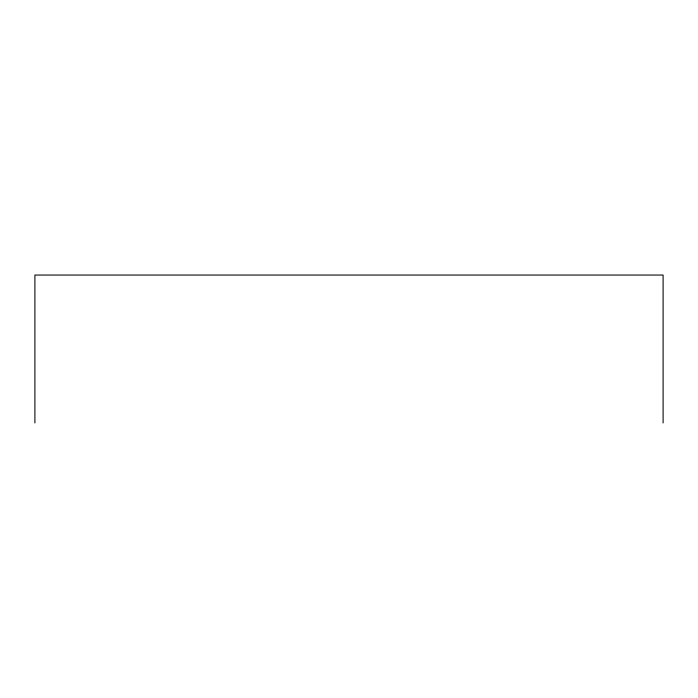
<?xml version="1.0" encoding="UTF-8"?>
<svg xmlns="http://www.w3.org/2000/svg" width="698" height="698" viewBox="0 0 698 698"><rect width="100%" height="100%" fill="white"/><g stroke="black" fill="none" stroke-linecap="round" stroke-linejoin="round"><path stroke-width="1.05" d="M663.1 422.953L663.1 275.047L34.9 275.047L34.9 422.953"/></g></svg>
